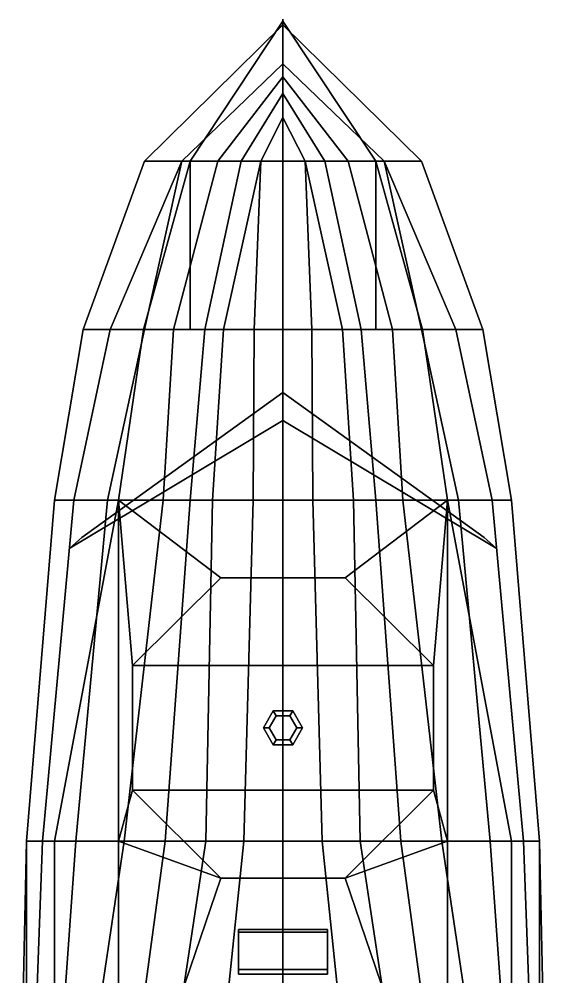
# Model space of a CAD drawing. Extents: x -2.9 to 2.9, y -20 to 19.6.
# Drawn here: x -2.84 to 2.84, y 9.26 to 19.57 of the extents above; entities that cross this region are included whole.
import ezdxf

# ---------------------------------------------------------------- set-up
doc = ezdxf.new("R2010")
doc.units = 0
doc.layers.get('0').update_dxf_attribs({"linetype": 'CONTINUOUS'})

msp = doc.modelspace()

# ---------------------------------------------------------------- linework, layer by layer
for points in [[(0, 19.55, 2.69), (0, 19.51, 2.63), (-1.49, 18.04, 2.63), (-1, 18.04, 2.69)], [(-1.09, 18.04, 1.86), (-1.49, 18.04, 2.63), (0, 19.51, 2.63), (0, 19.09, 1.86)], [(0, 19.57, 2.75), (0, 19.55, 2.69), (-1, 18.04, 2.69), (0, 18.04, 2.73)], [(0, 18.04, 2.73), (1, 18.04, 2.69), (0, 19.55, 2.69), (0, 19.57, 2.75)], [(1, 18.04, 2.69), (1.49, 18.04, 2.63), (0, 19.51, 2.63), (0, 19.55, 2.69)], [(0, 19.09, 1.86), (0, 19.51, 2.63), (1.49, 18.04, 2.63), (1.09, 18.04, 1.86)], [(-0.7, 18.04, 1.56), (-1.09, 18.04, 1.86), (0, 19.09, 1.86), (0, 18.95, 1.56)], [(0, 18.95, 1.56), (0, 19.09, 1.86), (1.09, 18.04, 1.86), (0.7, 18.04, 1.56)], [(-0.45, 18.04, 1.18), (-0.7, 18.04, 1.56), (0, 18.95, 1.56), (0, 18.77, 1.18)], [(0, 18.77, 1.18), (0, 18.95, 1.56), (0.7, 18.04, 1.56), (0.45, 18.04, 1.18)], [(-0.24, 18.04, 0.68), (-0.45, 18.04, 1.18), (0, 18.77, 1.18), (0, 18.51, 0.68)], [(0, 18.51, 0.68), (0, 18.77, 1.18), (0.45, 18.04, 1.18), (0.24, 18.04, 0.68)], [(0, 18.04, -0.05), (-0.24, 18.04, 0.68), (0, 18.51, 0.68), (0, 18.04, -0.05)], [(0, 18.04, -0.05), (0, 18.51, 0.68), (0.24, 18.04, 0.68), (0, 18.04, -0.05)], [(-1.49, 18.04, 2.63), (-1.09, 18.04, 1.86), (-1.86, 16.23, 1.74), (-2.15, 16.23, 2.51)], [(-1, 18.04, 2.69), (-1.49, 18.04, 2.63), (-2.15, 16.23, 2.51), (-1.5, 16.23, 2.63)], [(-1.09, 18.04, 1.86), (-1.09, 18.04, 1.86), (-1.49, 16.23, 1.52), (-1.86, 16.23, 1.74)], [(-1, 18.04, 2.69), (-1, 18.04, 2.69), (-1.5, 16.23, 2.63), (-1, 16.23, 2.63)], [(-1.18, 16.23, 1.19), (-1.49, 16.23, 1.52), (-1.09, 18.04, 1.86), (-0.7, 18.04, 1.56)], [(-0.84, 16.23, 0.68), (-1.18, 16.23, 1.19), (-0.7, 18.04, 1.56), (-0.45, 18.04, 1.18)], [(0, 18.04, 2.73), (-1, 18.04, 2.69), (-1, 16.23, 2.63), (0, 16.23, 2.63)], [(-0.64, 16.23, 0.27), (-0.84, 16.23, 0.68), (-0.45, 18.04, 1.18), (-0.24, 18.04, 0.68)], [(-0.31, 16.23, -0.72), (-0.64, 16.23, 0.27), (-0.24, 18.04, 0.68)], [(0, 16.23, -1.18), (-0.31, 16.23, -0.72), (-0.24, 18.04, 0.68), (0, 18.04, -0.05)], [(0, 18.04, -0.05), (0.24, 18.04, 0.68), (0.31, 16.23, -0.72), (0, 16.23, -1.18)], [(0, 16.23, 2.63), (1, 16.23, 2.63), (1, 18.04, 2.69), (0, 18.04, 2.73)], [(0.24, 18.04, 0.68), (0.24, 18.04, 0.68), (0.64, 16.23, 0.27), (0.31, 16.23, -0.72)], [(0.24, 18.04, 0.68), (0.45, 18.04, 1.18), (0.84, 16.23, 0.68), (0.64, 16.23, 0.27)], [(0.45, 18.04, 1.18), (0.7, 18.04, 1.56), (1.18, 16.23, 1.19), (0.84, 16.23, 0.68)], [(0.7, 18.04, 1.56), (1.09, 18.04, 1.86), (1.49, 16.23, 1.52), (1.18, 16.23, 1.19)], [(1.5, 16.23, 2.63), (2.15, 16.23, 2.51), (1.49, 18.04, 2.63), (1, 18.04, 2.69)], [(1, 16.23, 2.63), (1.5, 16.23, 2.63), (1, 18.04, 2.69)], [(2.15, 16.23, 2.51), (1.86, 16.23, 1.74), (1.09, 18.04, 1.86), (1.49, 18.04, 2.63)], [(1.86, 16.23, 1.74), (1.49, 16.23, 1.52), (1.09, 18.04, 1.86)], [(-2.15, 16.23, 2.51), (-1.86, 16.23, 1.74), (-2.25, 14.39, 1.63), (-2.46, 14.39, 2.42)], [(-1.5, 16.23, 2.63), (-2.15, 16.23, 2.51), (-2.46, 14.39, 2.42), (-1.77, 14.39, 2.6)], [(-1.86, 16.23, 1.74), (-1.49, 16.23, 1.52), (-1.89, 14.39, 1.44), (-2.25, 14.39, 1.63)], [(-1.29, 14.39, 0.69), (-1.89, 14.39, 1.44), (-1.49, 16.23, 1.52), (-1.18, 16.23, 1.19)], [(-1.77, 14.39, 2.6), (1.77, 14.39, 2.6), (1.5, 16.23, 2.63), (-1.5, 16.23, 2.63)], [(-1, 14.39, 0.19), (-1.29, 14.39, 0.69), (-1.18, 16.23, 1.19), (-0.84, 16.23, 0.68)], [(-0.76, 14.39, -0.37), (-1, 14.39, 0.19), (-0.84, 16.23, 0.68), (-0.64, 16.23, 0.27)], [(-0.32, 14.39, -1.14), (-0.76, 14.39, -0.37), (-0.64, 16.23, 0.27), (-0.31, 16.23, -0.72)], [(0, 14.39, -1.4), (-0.32, 14.39, -1.14), (-0.31, 16.23, -0.72), (0, 16.23, -1.18)], [(0, 16.23, -1.18), (0.31, 16.23, -0.72), (0.32, 14.39, -1.14), (0, 14.39, -1.4)], [(0.31, 16.23, -0.72), (0.64, 16.23, 0.27), (0.76, 14.39, -0.37), (0.32, 14.39, -1.14)], [(0.64, 16.23, 0.27), (0.84, 16.23, 0.68), (1, 14.39, 0.19), (0.76, 14.39, -0.37)], [(0.84, 16.23, 0.68), (1.18, 16.23, 1.19), (1.29, 14.39, 0.69), (1, 14.39, 0.19)], [(1.18, 16.23, 1.19), (1.49, 16.23, 1.52), (1.89, 14.39, 1.44), (1.29, 14.39, 0.69)], [(2.25, 14.39, 1.63), (1.89, 14.39, 1.44), (1.49, 16.23, 1.52), (1.86, 16.23, 1.74)], [(1.77, 14.39, 2.6), (2.46, 14.39, 2.42), (2.15, 16.23, 2.51), (1.5, 16.23, 2.63)], [(2.46, 14.39, 2.42), (2.25, 14.39, 1.63), (1.86, 16.23, 1.74), (2.15, 16.23, 2.51)], [(0, 15.25, 2.615), (0, 15.55, 3.165), (-2.165, 13.99, 2.755), (-2.295, 13.875, 2.45)], [(-2.295, 13.875, 2.45), (-2.165, 13.99, 2.755), (0, 15.55, 3.165), (0, 15.25, 2.615)], [(0, 15.25, 2.615), (0, 15.55, 3.165), (2.165, 13.99, 2.755), (2.295, 13.875, 2.45)], [(2.295, 13.875, 2.45), (2.165, 13.99, 2.755), (0, 15.55, 3.165), (0, 15.25, 2.615)], [(-2.46, 14.39, 2.42), (-2.25, 14.39, 1.63), (-2.59, 10.72, 1.4), (-2.76, 10.72, 2.27)], [(-1.77, 14.39, 2.6), (-2.46, 14.39, 2.42), (-2.76, 10.72, 2.27), (-2.46, 10.72, 2.42)], [(-2.25, 14.39, 1.63), (-1.89, 14.39, 1.44), (-2.23, 10.72, 1.03), (-2.59, 10.72, 1.4)], [(-1.77, 14.39, 2.6), (-1.77, 14.39, 2.6), (-2.46, 10.72, 2.42), (-1.77, 10.72, 2.42)], [(-1.71, 10.72, 0.26), (-2.23, 10.72, 1.03), (-1.89, 14.39, 1.44), (-1.29, 14.39, 0.69)], [(1.77, 14.39, 2.6), (-1.77, 14.39, 2.6), (-0.67, 13.557, 2.55), (0.67, 13.557, 2.55)], [(-1.77, 14.39, 2.6), (-1.77, 14.39, 2.6), (-1.62, 12.61, 2.51), (-0.67, 13.557, 2.55)], [(-1.77, 14.39, 2.6), (-1.77, 10.72, 2.42), (-1.62, 11.27, 2.44), (-1.62, 12.61, 2.51)], [(-1.27, 10.72, -0.53), (-1.71, 10.72, 0.26), (-1.29, 14.39, 0.69), (-1, 14.39, 0.19)], [(-0.83, 10.72, -1), (-1.27, 10.72, -0.53), (-1, 14.39, 0.19), (-0.76, 14.39, -0.37)], [(-0.42, 10.72, -1.33), (-0.83, 10.72, -1), (-0.76, 14.39, -0.37), (-0.32, 14.39, -1.14)], [(0, 10.72, -1.54), (-0.42, 10.72, -1.33), (-0.32, 14.39, -1.14), (0, 14.39, -1.4)], [(0, 14.39, -1.4), (0.32, 14.39, -1.14), (0.42, 10.72, -1.33), (0, 10.72, -1.54)], [(0.32, 14.39, -1.14), (0.76, 14.39, -0.37), (0.83, 10.72, -1), (0.42, 10.72, -1.33)], [(1.77, 14.39, 2.6), (0.67, 13.557, 2.55), (0.67, 13.557, 2.55), (1.62, 12.61, 2.51)], [(0.76, 14.39, -0.37), (1, 14.39, 0.19), (1.27, 10.72, -0.53), (0.83, 10.72, -1)], [(1, 14.39, 0.19), (1.29, 14.39, 0.69), (1.71, 10.72, 0.26), (1.27, 10.72, -0.53)], [(1.29, 14.39, 0.69), (1.89, 14.39, 1.44), (2.23, 10.72, 1.03), (1.71, 10.72, 0.26)], [(1.77, 10.72, 2.42), (1.77, 14.39, 2.6), (1.62, 12.61, 2.51), (1.62, 11.27, 2.44)], [(1.77, 10.72, 2.42), (2.46, 10.72, 2.42), (1.77, 14.39, 2.6)], [(2.46, 10.72, 2.42), (2.76, 10.72, 2.27), (2.46, 14.39, 2.42), (1.77, 14.39, 2.6)], [(2.59, 10.72, 1.4), (2.23, 10.72, 1.03), (1.89, 14.39, 1.44), (2.25, 14.39, 1.63)], [(2.76, 10.72, 2.27), (2.59, 10.72, 1.4), (2.25, 14.39, 1.63), (2.46, 14.39, 2.42)], [(-0.67, 13.557, 2.55), (-1.62, 12.61, 2.51), (-1.62, 12.61, 2.61), (-0.67, 13.557, 2.61)], [(0.67, 13.557, 2.61), (-0.67, 13.557, 2.61), (-1.62, 12.61, 2.61), (1.62, 12.61, 2.61)], [(0.67, 13.557, 2.55), (-0.67, 13.557, 2.55), (-0.67, 13.557, 2.61), (0.67, 13.557, 2.61)], [(1.62, 12.61, 2.51), (0.67, 13.557, 2.55), (0.67, 13.557, 2.61), (1.62, 12.61, 2.61)], [(-1.62, 12.61, 2.51), (-1.62, 11.27, 2.44), (-1.62, 11.27, 2.61), (-1.62, 12.61, 2.61)], [(1.62, 12.61, 2.61), (-1.62, 12.61, 2.61), (-1.62, 11.27, 2.61), (1.62, 11.27, 2.61)], [(1.62, 11.27, 2.44), (1.62, 12.61, 2.51), (1.62, 12.61, 2.61), (1.62, 11.27, 2.61)], [(-0.105, 12.122, 2.61), (-0.21, 11.94, 2.61), (-0.15, 11.94, 3.14), (-0.075, 12.07, 3.14)], [(-0.105, 12.122, 3.2), (-0.21, 11.94, 3.2), (-0.21, 11.94, 3.27), (-0.105, 12.122, 3.27)], [(-0.21, 11.94, 3.2), (-0.105, 12.122, 3.2), (-0.075, 12.07, 3.14), (-0.15, 11.94, 3.14)], [(0.105, 12.122, 2.61), (-0.105, 12.122, 2.61), (-0.075, 12.07, 3.14), (0.075, 12.07, 3.14)], [(0.105, 12.122, 3.2), (-0.105, 12.122, 3.2), (-0.105, 12.122, 3.27), (0.105, 12.122, 3.27)], [(-0.105, 12.122, 3.2), (0.105, 12.122, 3.2), (0.075, 12.07, 3.14), (-0.075, 12.07, 3.14)], [(0.21, 11.94, 2.61), (0.105, 12.122, 2.61), (0.075, 12.07, 3.14), (0.15, 11.94, 3.14)], [(0.105, 12.122, 3.2), (0.21, 11.94, 3.2), (0.15, 11.94, 3.14), (0.075, 12.07, 3.14)], [(0.21, 11.94, 3.2), (0.105, 12.122, 3.2), (0.105, 12.122, 3.27), (0.21, 11.94, 3.27)], [(-0.21, 11.94, 2.61), (-0.105, 11.758, 2.61), (-0.075, 11.81, 3.14), (-0.15, 11.94, 3.14)], [(-0.21, 11.94, 3.2), (-0.105, 11.758, 3.2), (-0.105, 11.758, 3.27), (-0.21, 11.94, 3.27)], [(-0.105, 11.758, 3.2), (-0.21, 11.94, 3.2), (-0.15, 11.94, 3.14), (-0.075, 11.81, 3.14)], [(0.105, 11.758, 2.61), (0.21, 11.94, 2.61), (0.15, 11.94, 3.14), (0.075, 11.81, 3.14)], [(0.21, 11.94, 3.2), (0.105, 11.758, 3.2), (0.075, 11.81, 3.14), (0.15, 11.94, 3.14)], [(0.105, 11.758, 3.2), (0.21, 11.94, 3.2), (0.21, 11.94, 3.27), (0.105, 11.758, 3.27)], [(-0.105, 11.758, 2.61), (0.105, 11.758, 2.61), (0.075, 11.81, 3.14), (-0.075, 11.81, 3.14)], [(0.105, 11.758, 3.2), (-0.105, 11.758, 3.2), (-0.075, 11.81, 3.14), (0.075, 11.81, 3.14)], [(-0.105, 11.758, 3.2), (0.105, 11.758, 3.2), (0.105, 11.758, 3.27), (-0.105, 11.758, 3.27)], [(-1.77, 10.72, 2.42), (-1.77, 10.72, 2.42), (-0.67, 10.323, 2.4), (-1.62, 11.27, 2.44)], [(-1.62, 11.27, 2.44), (-0.67, 10.323, 2.4), (-0.67, 10.323, 2.61), (-1.62, 11.27, 2.61)], [(1.62, 11.27, 2.61), (-1.62, 11.27, 2.61), (-0.67, 10.323, 2.61), (0.67, 10.323, 2.61)], [(0.67, 10.323, 2.4), (1.62, 11.27, 2.44), (1.62, 11.27, 2.61), (0.67, 10.323, 2.61)], [(1.77, 10.72, 2.42), (1.77, 10.72, 2.42), (1.62, 11.27, 2.44), (0.67, 10.323, 2.4)], [(-2.76, 10.72, 2.27), (-2.59, 10.72, 1.4), (-2.72, 7.09, 1.25), (-2.84, 7.09, 2.04)], [(-2.76, 10.72, 2.27), (-2.76, 10.72, 2.27), (-2.84, 7.09, 2.04), (-2.76, 7.09, 2.27)], [(-2.46, 10.72, 2.42), (-2.76, 10.72, 2.27), (-2.76, 7.09, 2.27), (-2.46, 7.09, 2.27)], [(-2.59, 10.72, 1.4), (-2.23, 10.72, 1.03), (-2.49, 7.09, 0.81), (-2.72, 7.09, 1.25)], [(-2.25, 7.09, 0.26), (-2.49, 7.09, 0.81), (-2.23, 10.72, 1.03), (-1.71, 10.72, 0.26)], [(-1.77, 10.72, 2.42), (-2.46, 10.72, 2.42), (-2.46, 7.09, 2.27), (-1.77, 7.09, 2.27)], [(-1.76, 7.09, -0.53), (-2.25, 7.09, 0.26), (-1.71, 10.72, 0.26), (-1.27, 10.72, -0.53)], [(-1.77, 7.09, 2.27), (-1.77, 7.09, 2.27), (-0.67, 10.323, 2.4), (-1.77, 10.72, 2.42)], [(-1.38, 7.09, -0.92), (-1.76, 7.09, -0.53), (-1.27, 10.72, -0.53), (-0.83, 10.72, -1)], [(-0.8, 7.09, -1.28), (-1.38, 7.09, -0.92), (-0.83, 10.72, -1), (-0.42, 10.72, -1.33)], [(0, 7.09, -1.54), (-0.8, 7.09, -1.28), (-0.42, 10.72, -1.33), (0, 10.72, -1.54)], [(0, 10.72, -1.54), (0.42, 10.72, -1.33), (0.8, 7.09, -1.28), (0, 7.09, -1.54)], [(0.42, 10.72, -1.33), (0.83, 10.72, -1), (1.38, 7.09, -0.92), (0.8, 7.09, -1.28)], [(1.77, 7.09, 2.27), (1.77, 7.09, 2.27), (1.77, 10.72, 2.42), (0.67, 10.323, 2.4)], [(0.83, 10.72, -1), (1.27, 10.72, -0.53), (1.76, 7.09, -0.53), (1.38, 7.09, -0.92)], [(1.27, 10.72, -0.53), (1.71, 10.72, 0.26), (2.25, 7.09, 0.26), (1.76, 7.09, -0.53)], [(1.71, 10.72, 0.26), (2.23, 10.72, 1.03), (2.49, 7.09, 0.81), (2.25, 7.09, 0.26)], [(1.77, 7.09, 2.27), (2.46, 7.09, 2.27), (2.46, 10.72, 2.42), (1.77, 10.72, 2.42)], [(2.72, 7.09, 1.25), (2.49, 7.09, 0.81), (2.23, 10.72, 1.03), (2.59, 10.72, 1.4)], [(2.46, 7.09, 2.27), (2.76, 7.09, 2.27), (2.76, 10.72, 2.27), (2.46, 10.72, 2.42)], [(2.84, 7.09, 2.04), (2.72, 7.09, 1.25), (2.59, 10.72, 1.4), (2.76, 10.72, 2.27)], [(2.76, 7.09, 2.27), (2.84, 7.09, 2.04), (2.76, 10.72, 2.27)], [(-1.77, 7.09, 2.27), (1.77, 7.09, 2.27), (0.67, 10.323, 2.4), (-0.67, 10.323, 2.4)], [(-0.67, 10.323, 2.4), (0.67, 10.323, 2.4), (0.67, 10.323, 2.61), (-0.67, 10.323, 2.61)], [(0.48, 9.77, 3.42), (0.48, 9.77, 2.35), (-0.48, 9.77, 2.35), (-0.48, 9.77, 3.42)], [(-0.48, 9.77, 3.42), (-0.48, 9.77, 2.35), (-0.48, 9.29, 2.35), (-0.48, 9.29, 3.42)], [(0.48, 9.74, 3.42), (0.48, 9.77, 3.42), (-0.48, 9.77, 3.42), (-0.48, 9.74, 3.42)], [(-0.48, 9.74, 3.84), (-0.48, 9.74, 3.42), (-0.48, 9.34, 3.42), (-0.48, 9.34, 3.84)], [(0.48, 9.34, 3.84), (0.48, 9.74, 3.84), (-0.48, 9.74, 3.84), (-0.48, 9.34, 3.84)], [(0.48, 9.74, 3.84), (0.48, 9.74, 3.42), (-0.48, 9.74, 3.42), (-0.48, 9.74, 3.84)], [(0.48, 9.29, 2.35), (0.48, 9.77, 2.35), (0.48, 9.77, 3.42), (0.48, 9.29, 3.42)], [(0.48, 9.34, 3.42), (0.48, 9.74, 3.42), (0.48, 9.74, 3.84), (0.48, 9.34, 3.84)], [(-0.48, 9.34, 3.84), (-0.48, 9.34, 3.42), (0.48, 9.34, 3.42), (0.48, 9.34, 3.84)], [(0.48, 9.29, 3.42), (0.48, 9.34, 3.42), (-0.48, 9.34, 3.42), (-0.48, 9.29, 3.42)], [(-0.48, 9.29, 3.42), (-0.48, 9.29, 2.35), (0.48, 9.29, 2.35), (0.48, 9.29, 3.42)]]:
    msp.add_3dface(points)

doc.saveas('drawing.dxf')
